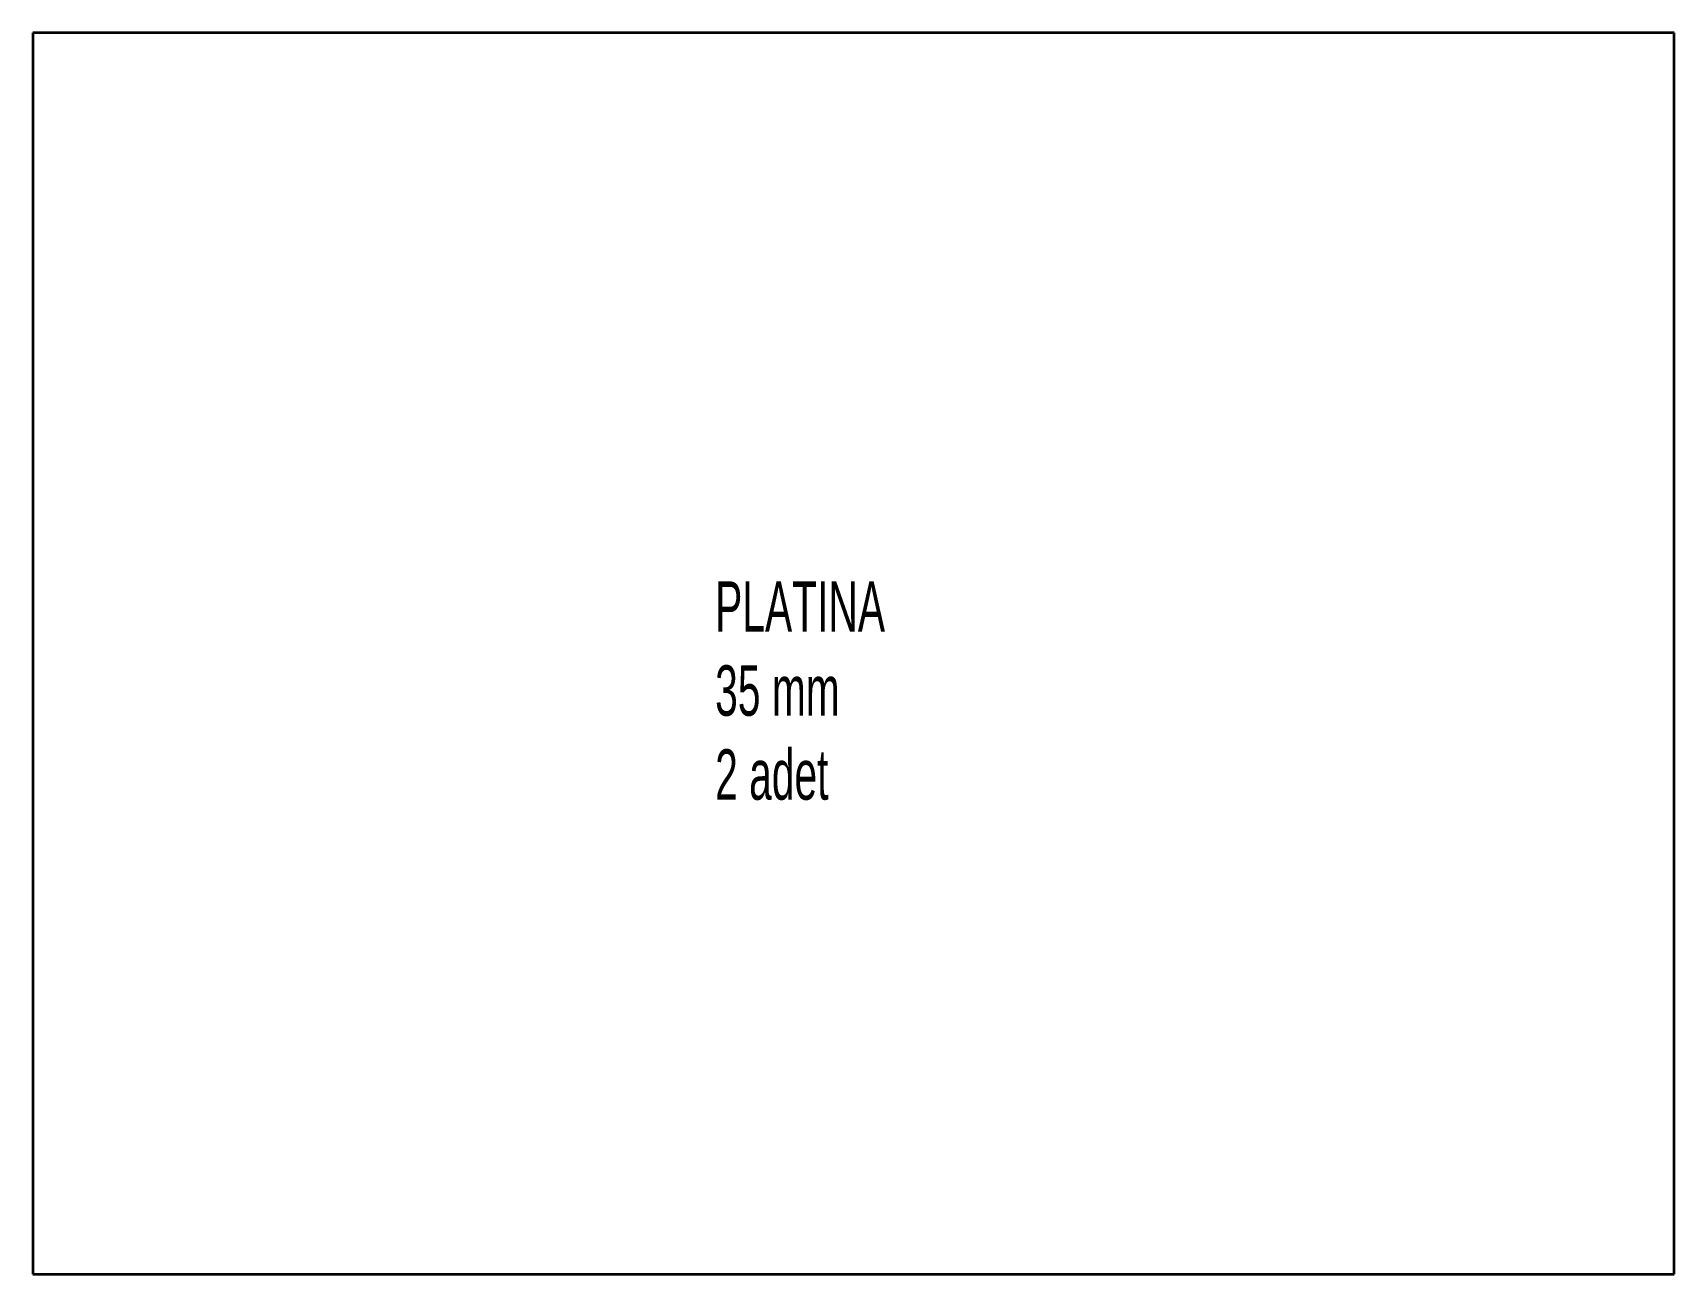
# Model space of a CAD drawing. Header units: millimetres. Extents: x 76 to 507, y 26 to 352.
import ezdxf

# ---------------------------------------------------------------- set-up
doc = ezdxf.new("R2010")
doc.units = ezdxf.units.MM
doc.styles.add('SLDTEXTSTYLE0', font='TXT', dxfattribs={"width": 0.605})

msp = doc.modelspace()

# ---------------------------------------------------------------- linework, layer by layer
at = {"color": 7, "linetype": 'Continuous', "lineweight": 35}
for p, q in [((75.68, 352.33), (75.68, 26.33)), ((506.68, 352.33), (75.68, 352.33)), ((506.68, 26.33), (506.68, 352.33)), ((75.68, 26.33), (506.68, 26.33))]:
    msp.add_line(p, q, dxfattribs=at)

# ---------------------------------------------------------------- texts
at = {"color": 7, "linetype": 'Continuous', "lineweight": 0, "insert": (254.85, 208.27), "char_height": 13.2292, "attachment_point": 1, "style": 'SLDTEXTSTYLE0'}
msp.add_mtext('PLATINA^J35 mm^J2 adet', dxfattribs=at)

doc.saveas('drawing.dxf')
